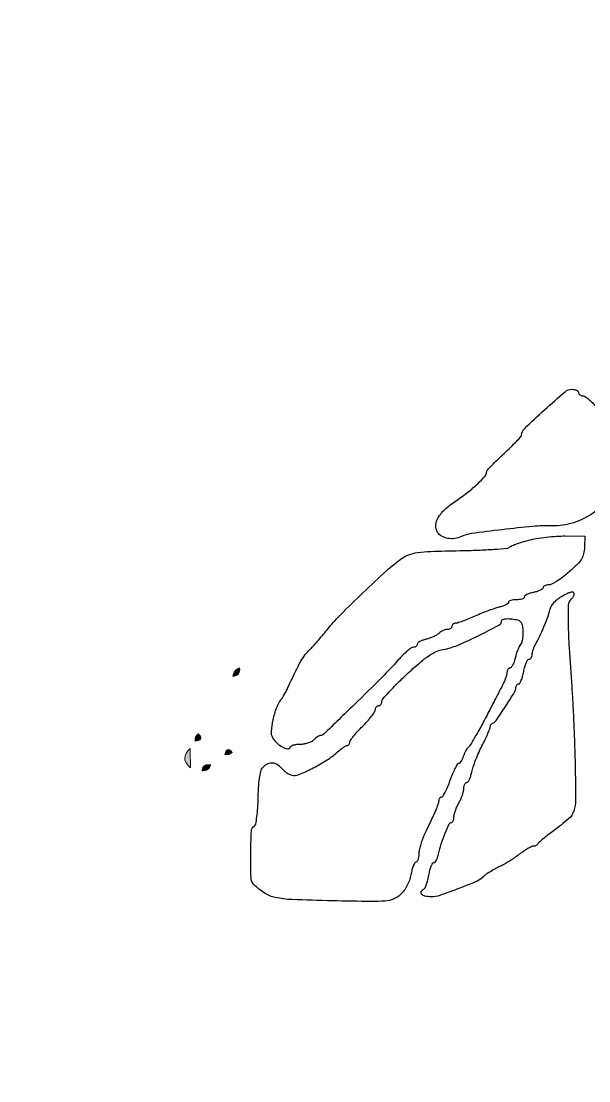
# Model space of a CAD drawing. Header units: millimetres. Extents: x -15 to 210, y 57 to 241.
# Drawn here: x 33.34 to 56.48, y 99.71 to 142.89 of the extents above; entities that cross this region are included whole.
import ezdxf

# ---------------------------------------------------------------- set-up
doc = ezdxf.new("R2010")
doc.units = ezdxf.units.MM
doc.header["$MEASUREMENT"] = 0
doc.layers.add('Ebene 1', color=7, linetype='Continuous', lineweight=0)

msp = doc.modelspace()

# ---------------------------------------------------------------- hatches: boundary and pattern name
at = {"layer": 'Ebene 1', "true_color": 0xf5e9cc, "transparency": 33554687}
h = msp.add_hatch(color=254, dxfattribs=at)
h.dxf.hatch_style = 2
edge = h.paths.add_edge_path()
edge.add_spline(control_points=[(42.246, 116.541), (42.273, 116.328), (42.187, 116.206), (41.966, 116.194), (41.995, 116.361), (42.091, 116.475), (42.246, 116.541)], knot_values=[0, 0, 0, 0, 1, 1, 1, 2, 2, 2, 2], degree=3, periodic=0)
h = msp.add_hatch(color=254, dxfattribs=at)
h.dxf.hatch_style = 2
edge = h.paths.add_edge_path()
edge.add_spline(control_points=[(40.564, 113.848), (40.776, 113.634), (40.636, 113.576), (40.431, 113.547), (40.418, 113.673), (40.463, 113.772), (40.564, 113.848)], knot_values=[0, 0, 0, 0, 1, 1, 1, 2, 2, 2, 2], degree=3, periodic=0)
h = msp.add_hatch(color=254, dxfattribs=at)
h.dxf.hatch_style = 2
edge = h.paths.add_edge_path()
edge.add_spline(control_points=[(40.23, 113.251), (40.234, 112.99), (40.239, 112.729), (40.244, 112.468), (39.913, 112.723), (39.951, 112.985), (40.23, 113.251)], knot_values=[0, 0, 0, 0, 1, 1, 1, 2, 2, 2, 2], degree=3, periodic=0)
h = msp.add_hatch(color=254, dxfattribs=at)
h.dxf.hatch_style = 2
edge = h.paths.add_edge_path()
edge.add_spline(control_points=[(41.644, 113.008), (41.699, 113.196), (41.779, 113.297), (41.945, 113.093), (41.86, 113.01), (41.763, 112.971), (41.644, 113.008)], knot_values=[0, 0, 0, 0, 1, 1, 1, 2, 2, 2, 2], degree=3, periodic=0)
h = msp.add_hatch(color=254, dxfattribs=at)
h.dxf.hatch_style = 2
edge = h.paths.add_edge_path()
edge.add_spline(control_points=[(40.712, 112.346), (40.741, 112.563), (40.881, 112.612), (41.072, 112.582), (41.01, 112.415), (40.901, 112.32), (40.712, 112.346)], knot_values=[0, 0, 0, 0, 1, 1, 1, 2, 2, 2, 2], degree=3, periodic=0)

# ---------------------------------------------------------------- linework, layer by layer
at = {"layer": 'Ebene 1', "color": 18, "lineweight": 0, "true_color": 0x000000}
for points, knots in [([(-14.877, 240.516), (60.05, 240.516), (134.976, 240.516), (209.903, 240.516), (209.903, 179.185), (209.903, 117.854), (209.903, 56.523), (134.976, 56.523), (60.05, 56.523), (-14.877, 56.523), (-14.877, 117.854), (-14.877, 179.185), (-14.877, 240.516)], [0, 0, 0, 0, 1, 1, 1, 2, 2, 2, 3, 3, 3, 4, 4, 4, 4]), ([(42.246, 116.541), (42.273, 116.328), (42.187, 116.206), (41.966, 116.194), (41.995, 116.361), (42.091, 116.475), (42.246, 116.541)], [0, 0, 0, 0, 1, 1, 1, 2, 2, 2, 2]), ([(42.246, 116.541), (42.273, 116.328), (42.187, 116.206), (41.966, 116.194), (41.995, 116.361), (42.091, 116.475), (42.246, 116.541)], [0, 0, 0, 0, 1, 1, 1, 2, 2, 2, 2]), ([(40.564, 113.848), (40.776, 113.634), (40.636, 113.576), (40.431, 113.547), (40.418, 113.673), (40.463, 113.772), (40.564, 113.848)], [0, 0, 0, 0, 1, 1, 1, 2, 2, 2, 2]), ([(40.564, 113.848), (40.776, 113.634), (40.636, 113.576), (40.431, 113.547), (40.418, 113.673), (40.463, 113.772), (40.564, 113.848)], [0, 0, 0, 0, 1, 1, 1, 2, 2, 2, 2]), ([(40.23, 113.251), (40.234, 112.99), (40.239, 112.729), (40.244, 112.468), (39.913, 112.723), (39.951, 112.985), (40.23, 113.251)], [0, 0, 0, 0, 1, 1, 1, 2, 2, 2, 2]), ([(40.23, 113.251), (40.234, 112.99), (40.239, 112.729), (40.244, 112.468), (39.913, 112.723), (39.951, 112.985), (40.23, 113.251)], [0, 0, 0, 0, 1, 1, 1, 2, 2, 2, 2]), ([(41.644, 113.008), (41.699, 113.196), (41.779, 113.297), (41.945, 113.093), (41.86, 113.01), (41.763, 112.971), (41.644, 113.008)], [0, 0, 0, 0, 1, 1, 1, 2, 2, 2, 2]), ([(41.644, 113.008), (41.699, 113.196), (41.779, 113.297), (41.945, 113.093), (41.86, 113.01), (41.763, 112.971), (41.644, 113.008)], [0, 0, 0, 0, 1, 1, 1, 2, 2, 2, 2]), ([(40.712, 112.346), (40.741, 112.563), (40.881, 112.612), (41.072, 112.582), (41.01, 112.415), (40.901, 112.32), (40.712, 112.346)], [0, 0, 0, 0, 1, 1, 1, 2, 2, 2, 2]), ([(40.712, 112.346), (40.741, 112.563), (40.881, 112.612), (41.072, 112.582), (41.01, 112.415), (40.901, 112.32), (40.712, 112.346)], [0, 0, 0, 0, 1, 1, 1, 2, 2, 2, 2])]:
    msp.add_open_spline(points, degree=3, knots=knots, dxfattribs=at)
at = {"layer": 'Ebene 1', "color": 18, "lineweight": 25, "true_color": 0x000000}
for points, knots in [([(61.182, 128.66), (61.119, 128.589), (61.052, 128.523), (60.982, 128.46), (60.903, 128.39), (60.822, 128.322), (60.738, 128.258), (60.657, 128.197), (60.574, 128.139), (60.49, 128.084), (60.422, 128.041), (60.352, 128.003), (60.279, 127.971), (60.196, 127.935), (60.113, 127.898), (60.031, 127.861), (59.901, 127.804), (59.771, 127.746), (59.642, 127.688), (59.495, 127.623), (59.349, 127.557), (59.202, 127.492), (59.058, 127.427), (58.914, 127.362), (58.77, 127.298), (58.496, 127.175), (58.219, 127.061), (57.938, 126.957), (57.778, 126.898), (57.611, 126.865), (57.441, 126.859), (57.312, 126.855), (57.186, 126.887), (57.074, 126.951), (56.945, 127.024), (56.829, 127.12), (56.732, 127.234), (56.688, 127.286), (56.642, 127.335), (56.593, 127.383), (56.547, 127.427), (56.499, 127.47), (56.449, 127.509), (56.407, 127.542), (56.364, 127.572), (56.318, 127.6), (56.292, 127.616), (56.263, 127.625), (56.232, 127.626), (56.21, 127.626), (56.189, 127.63), (56.168, 127.637), (56.148, 127.643), (56.13, 127.653), (56.114, 127.666), (56.099, 127.677), (56.087, 127.691), (56.078, 127.708), (56.07, 127.723), (56.065, 127.739), (56.066, 127.756), (56.066, 127.775), (56.059, 127.792), (56.046, 127.805), (56.029, 127.823), (56.01, 127.837), (55.988, 127.848), (55.96, 127.861), (55.931, 127.871), (55.901, 127.878), (55.866, 127.885), (55.832, 127.889), (55.797, 127.889), (55.694, 127.892), (55.593, 127.856), (55.515, 127.789), (55.232, 127.546), (54.953, 127.299), (54.677, 127.049), (54.4, 126.797), (54.127, 126.542), (53.857, 126.283), (53.786, 126.215), (53.745, 126.121), (53.743, 126.023), (53.742, 126.001), (53.734, 125.979), (53.719, 125.963), (53.657, 125.895), (53.595, 125.829), (53.532, 125.763), (53.457, 125.684), (53.38, 125.607), (53.301, 125.531), (53.211, 125.445), (53.12, 125.359), (53.028, 125.275), (52.936, 125.191), (52.845, 125.105), (52.755, 125.018), (52.676, 124.942), (52.599, 124.864), (52.524, 124.785), (52.462, 124.719), (52.4, 124.652), (52.339, 124.584), (52.323, 124.567), (52.314, 124.544), (52.313, 124.52), (52.312, 124.454), (52.287, 124.39), (52.243, 124.34), (52.152, 124.236), (52.056, 124.136), (51.956, 124.042), (51.828, 123.921), (51.696, 123.808), (51.558, 123.7), (51.399, 123.577), (51.237, 123.459), (51.071, 123.346), (50.911, 123.238), (50.759, 123.12), (50.616, 122.991), (50.508, 122.895), (50.416, 122.782), (50.343, 122.658), (50.288, 122.563), (50.255, 122.457), (50.248, 122.347), (50.242, 122.246), (50.266, 122.146), (50.317, 122.059), (50.357, 121.993), (50.413, 121.939), (50.48, 121.901), (50.558, 121.858), (50.642, 121.828), (50.73, 121.812), (50.825, 121.795), (50.922, 121.792), (51.018, 121.804), (51.112, 121.816), (51.204, 121.843), (51.29, 121.884), (51.417, 121.945), (51.553, 121.986), (51.693, 122.005), (52.113, 122.063), (52.533, 122.117), (52.954, 122.167), (53.369, 122.217), (53.785, 122.26), (54.202, 122.298), (54.461, 122.321), (54.721, 122.33), (54.981, 122.324), (55.279, 122.317), (55.576, 122.36), (55.86, 122.449), (56.149, 122.541), (56.423, 122.676), (56.67, 122.852), (56.98, 123.071), (57.264, 123.324), (57.517, 123.606), (57.872, 124.002), (58.21, 124.412), (58.531, 124.836), (58.635, 124.974), (58.741, 125.11), (58.849, 125.246), (58.941, 125.363), (59.035, 125.478), (59.132, 125.591), (59.213, 125.688), (59.296, 125.783), (59.379, 125.878), (59.393, 125.895), (59.415, 125.905), (59.438, 125.904), (59.459, 125.904), (59.48, 125.91), (59.498, 125.922), (59.557, 125.963), (59.616, 126.005), (59.674, 126.048), (59.744, 126.099), (59.813, 126.152), (59.88, 126.207), (59.957, 126.268), (60.032, 126.331), (60.106, 126.395), (60.182, 126.46), (60.258, 126.523), (60.337, 126.584), (60.408, 126.639), (60.481, 126.692), (60.556, 126.743), (60.618, 126.785), (60.68, 126.824), (60.744, 126.862), (60.771, 126.879), (60.802, 126.887), (60.834, 126.887), (60.867, 126.886), (60.9, 126.896), (60.927, 126.915), (61.004, 126.969), (61.08, 127.024), (61.154, 127.08), (61.245, 127.149), (61.333, 127.22), (61.42, 127.294), (61.517, 127.377), (61.612, 127.461), (61.705, 127.548), (61.838, 127.671), (61.968, 127.796), (62.094, 127.925), (62.169, 128.001), (62.236, 128.085), (62.294, 128.175), (62.339, 128.244), (62.373, 128.321), (62.393, 128.401), (62.417, 128.49), (62.429, 128.582), (62.431, 128.674), (62.433, 128.768), (62.432, 128.862), (62.427, 128.956), (62.425, 128.998), (62.408, 129.038), (62.381, 129.07), (62.354, 129.101), (62.317, 129.12), (62.277, 129.125), (62.195, 129.134), (62.112, 129.139), (62.029, 129.139), (61.954, 129.14), (61.88, 129.131), (61.806, 129.114), (61.738, 129.099), (61.673, 129.073), (61.612, 129.039), (61.542, 128.999), (61.476, 128.951), (61.416, 128.896), (61.335, 128.821), (61.257, 128.742), (61.182, 128.66)], [0, 0, 0, 0, 1, 1, 1, 2, 2, 2, 3, 3, 3, 4, 4, 4, 5, 5, 5, 6, 6, 6, 7, 7, 7, 8, 8, 8, 9, 9, 9, 10, 10, 10, 11, 11, 11, 12, 12, 12, 13, 13, 13, 14, 14, 14, 15, 15, 15, 16, 16, 16, 17, 17, 17, 18, 18, 18, 19, 19, 19, 20, 20, 20, 21, 21, 21, 22, 22, 22, 23, 23, 23, 24, 24, 24, 25, 25, 25, 26, 26, 26, 27, 27, 27, 28, 28, 28, 29, 29, 29, 30, 30, 30, 31, 31, 31, 32, 32, 32, 33, 33, 33, 34, 34, 34, 35, 35, 35, 36, 36, 36, 37, 37, 37, 38, 38, 38, 39, 39, 39, 40, 40, 40, 41, 41, 41, 42, 42, 42, 43, 43, 43, 44, 44, 44, 45, 45, 45, 46, 46, 46, 47, 47, 47, 48, 48, 48, 49, 49, 49, 50, 50, 50, 51, 51, 51, 52, 52, 52, 53, 53, 53, 54, 54, 54, 55, 55, 55, 56, 56, 56, 57, 57, 57, 58, 58, 58, 59, 59, 59, 60, 60, 60, 61, 61, 61, 62, 62, 62, 63, 63, 63, 64, 64, 64, 65, 65, 65, 66, 66, 66, 67, 67, 67, 68, 68, 68, 69, 69, 69, 70, 70, 70, 71, 71, 71, 72, 72, 72, 73, 73, 73, 74, 74, 74, 75, 75, 75, 76, 76, 76, 77, 77, 77, 78, 78, 78, 79, 79, 79, 80, 80, 80, 81, 81, 81, 82, 82, 82, 83, 83, 83, 84, 84, 84, 84]), ([(54.028, 121.736), (53.936, 121.712), (53.844, 121.687), (53.754, 121.659), (53.672, 121.635), (53.591, 121.608), (53.51, 121.578), (53.444, 121.554), (53.379, 121.528), (53.314, 121.501), (53.289, 121.491), (53.268, 121.474), (53.253, 121.452), (53.235, 121.428), (53.208, 121.412), (53.178, 121.41), (52.994, 121.395), (52.809, 121.381), (52.625, 121.369), (52.409, 121.354), (52.192, 121.343), (51.976, 121.334), (51.724, 121.325), (51.471, 121.318), (51.219, 121.313), (50.826, 121.306), (50.433, 121.296), (50.04, 121.283), (49.858, 121.277), (49.677, 121.262), (49.496, 121.236), (49.377, 121.22), (49.261, 121.189), (49.149, 121.146), (49.04, 121.103), (48.936, 121.047), (48.84, 120.979), (48.633, 120.832), (48.435, 120.673), (48.246, 120.502), (47.923, 120.209), (47.604, 119.911), (47.289, 119.61), (46.973, 119.308), (46.661, 119.001), (46.353, 118.69), (46.163, 118.499), (45.984, 118.297), (45.816, 118.087), (45.753, 118.009), (45.69, 117.931), (45.625, 117.854), (45.558, 117.775), (45.491, 117.696), (45.422, 117.618), (45.361, 117.548), (45.299, 117.479), (45.236, 117.411), (45.194, 117.365), (45.151, 117.321), (45.106, 117.278), (45.04, 117.216), (44.979, 117.147), (44.926, 117.074), (44.862, 116.988), (44.803, 116.898), (44.75, 116.805), (44.675, 116.676), (44.605, 116.544), (44.54, 116.411), (44.437, 116.2), (44.336, 115.988), (44.237, 115.775), (44.212, 115.722), (44.187, 115.67), (44.16, 115.618), (44.132, 115.564), (44.103, 115.511), (44.074, 115.458), (44.047, 115.41), (44.019, 115.363), (43.991, 115.317), (43.971, 115.285), (43.95, 115.254), (43.927, 115.225), (43.852, 115.128), (43.793, 115.02), (43.753, 114.905), (43.698, 114.746), (43.652, 114.585), (43.618, 114.42), (43.584, 114.263), (43.56, 114.103), (43.545, 113.942), (43.536, 113.854), (43.556, 113.766), (43.601, 113.69), (43.649, 113.61), (43.707, 113.536), (43.773, 113.47), (43.84, 113.404), (43.915, 113.346), (43.997, 113.298), (44.058, 113.262), (44.124, 113.237), (44.194, 113.224), (44.237, 113.216), (44.279, 113.24), (44.294, 113.282), (44.302, 113.304), (44.318, 113.324), (44.339, 113.336), (44.37, 113.354), (44.402, 113.369), (44.436, 113.38), (44.478, 113.394), (44.521, 113.404), (44.564, 113.409), (44.612, 113.415), (44.659, 113.418), (44.706, 113.417), (44.757, 113.415), (44.808, 113.419), (44.859, 113.427), (44.913, 113.436), (44.966, 113.449), (45.018, 113.465), (45.067, 113.481), (45.115, 113.501), (45.161, 113.524), (45.198, 113.542), (45.232, 113.566), (45.262, 113.594), (45.288, 113.619), (45.315, 113.643), (45.343, 113.666), (45.369, 113.687), (45.397, 113.707), (45.425, 113.725), (45.449, 113.741), (45.473, 113.755), (45.498, 113.768), (45.513, 113.775), (45.528, 113.779), (45.544, 113.779), (45.593, 113.777), (45.64, 113.796), (45.675, 113.83), (46.093, 114.234), (46.511, 114.638), (46.928, 115.043), (47.308, 115.412), (47.684, 115.783), (48.058, 116.157), (48.284, 116.384), (48.504, 116.618), (48.716, 116.858), (48.776, 116.926), (48.838, 116.992), (48.902, 117.056), (48.96, 117.114), (49.021, 117.17), (49.084, 117.223), (49.136, 117.266), (49.189, 117.307), (49.243, 117.346), (49.269, 117.364), (49.299, 117.373), (49.33, 117.373), (49.351, 117.373), (49.371, 117.375), (49.391, 117.381), (49.41, 117.387), (49.427, 117.396), (49.443, 117.408), (49.457, 117.419), (49.469, 117.432), (49.478, 117.448), (49.486, 117.462), (49.491, 117.478), (49.491, 117.495), (49.492, 117.515), (49.501, 117.535), (49.516, 117.548), (49.541, 117.57), (49.567, 117.59), (49.596, 117.606), (49.632, 117.627), (49.67, 117.645), (49.71, 117.659), (49.753, 117.675), (49.798, 117.688), (49.844, 117.699), (49.893, 117.71), (49.942, 117.724), (49.99, 117.741), (50.041, 117.76), (50.092, 117.78), (50.141, 117.803), (50.187, 117.825), (50.232, 117.849), (50.275, 117.874), (50.308, 117.894), (50.338, 117.917), (50.366, 117.943), (50.39, 117.967), (50.417, 117.988), (50.445, 118.006), (50.476, 118.026), (50.508, 118.044), (50.541, 118.059), (50.572, 118.073), (50.605, 118.085), (50.638, 118.094), (50.664, 118.102), (50.692, 118.105), (50.72, 118.104), (50.743, 118.104), (50.766, 118.107), (50.789, 118.112), (50.81, 118.118), (50.83, 118.127), (50.848, 118.139), (50.864, 118.149), (50.878, 118.163), (50.889, 118.179), (50.898, 118.193), (50.903, 118.21), (50.904, 118.227), (50.904, 118.244), (50.908, 118.26), (50.915, 118.275), (50.922, 118.291), (50.933, 118.305), (50.945, 118.316), (50.958, 118.328), (50.973, 118.337), (50.99, 118.343), (51.006, 118.349), (51.024, 118.351), (51.041, 118.351), (51.07, 118.35), (51.098, 118.355), (51.125, 118.364), (51.194, 118.387), (51.263, 118.41), (51.332, 118.435), (51.414, 118.465), (51.495, 118.497), (51.576, 118.53), (51.665, 118.566), (51.753, 118.603), (51.841, 118.642), (51.934, 118.683), (52.027, 118.723), (52.121, 118.76), (52.218, 118.799), (52.315, 118.837), (52.413, 118.873), (52.501, 118.905), (52.589, 118.935), (52.677, 118.965), (52.736, 118.984), (52.796, 119.001), (52.856, 119.014), (52.902, 119.024), (52.947, 119.037), (52.991, 119.052), (53.03, 119.066), (53.068, 119.082), (53.105, 119.102), (53.134, 119.117), (53.161, 119.135), (53.186, 119.156), (53.201, 119.168), (53.209, 119.186), (53.21, 119.205), (53.21, 119.222), (53.219, 119.238), (53.233, 119.248), (53.255, 119.262), (53.279, 119.274), (53.305, 119.282), (53.338, 119.294), (53.373, 119.301), (53.408, 119.305), (53.448, 119.31), (53.489, 119.312), (53.529, 119.311), (53.57, 119.31), (53.611, 119.312), (53.651, 119.316), (53.686, 119.321), (53.721, 119.328), (53.754, 119.34), (53.779, 119.349), (53.803, 119.361), (53.825, 119.376), (53.84, 119.386), (53.849, 119.403), (53.849, 119.42), (53.85, 119.44), (53.859, 119.458), (53.875, 119.47), (53.903, 119.491), (53.932, 119.509), (53.963, 119.525), (54.003, 119.545), (54.045, 119.562), (54.087, 119.575), (54.136, 119.59), (54.185, 119.602), (54.234, 119.612), (54.284, 119.622), (54.333, 119.634), (54.381, 119.649), (54.423, 119.663), (54.465, 119.68), (54.505, 119.699), (54.536, 119.715), (54.566, 119.733), (54.593, 119.754), (54.609, 119.766), (54.619, 119.784), (54.619, 119.804), (54.619, 119.82), (54.626, 119.836), (54.637, 119.848), (54.651, 119.863), (54.668, 119.876), (54.687, 119.885), (54.71, 119.896), (54.735, 119.904), (54.76, 119.909), (54.789, 119.914), (54.818, 119.916), (54.846, 119.916), (54.889, 119.915), (54.931, 119.925), (54.969, 119.945), (55.043, 119.984), (55.115, 120.025), (55.185, 120.07), (55.27, 120.124), (55.352, 120.182), (55.432, 120.243), (55.518, 120.308), (55.602, 120.377), (55.683, 120.448), (55.795, 120.546), (55.904, 120.648), (56.01, 120.753), (56.076, 120.818), (56.134, 120.892), (56.184, 120.971), (56.224, 121.036), (56.254, 121.107), (56.272, 121.182), (56.292, 121.268), (56.303, 121.356), (56.305, 121.445), (56.305, 121.445), (56.316, 121.904), (56.316, 121.904), (56.316, 121.904), (55.523, 121.911), (55.523, 121.911), (55.404, 121.911), (55.286, 121.908), (55.168, 121.9), (55.031, 121.891), (54.893, 121.878), (54.756, 121.862), (54.622, 121.846), (54.487, 121.827), (54.354, 121.805), (54.244, 121.787), (54.135, 121.764), (54.028, 121.736)], [0, 0, 0, 0, 1, 1, 1, 2, 2, 2, 3, 3, 3, 4, 4, 4, 5, 5, 5, 6, 6, 6, 7, 7, 7, 8, 8, 8, 9, 9, 9, 10, 10, 10, 11, 11, 11, 12, 12, 12, 13, 13, 13, 14, 14, 14, 15, 15, 15, 16, 16, 16, 17, 17, 17, 18, 18, 18, 19, 19, 19, 20, 20, 20, 21, 21, 21, 22, 22, 22, 23, 23, 23, 24, 24, 24, 25, 25, 25, 26, 26, 26, 27, 27, 27, 28, 28, 28, 29, 29, 29, 30, 30, 30, 31, 31, 31, 32, 32, 32, 33, 33, 33, 34, 34, 34, 35, 35, 35, 36, 36, 36, 37, 37, 37, 38, 38, 38, 39, 39, 39, 40, 40, 40, 41, 41, 41, 42, 42, 42, 43, 43, 43, 44, 44, 44, 45, 45, 45, 46, 46, 46, 47, 47, 47, 48, 48, 48, 49, 49, 49, 50, 50, 50, 51, 51, 51, 52, 52, 52, 53, 53, 53, 54, 54, 54, 55, 55, 55, 56, 56, 56, 57, 57, 57, 58, 58, 58, 59, 59, 59, 60, 60, 60, 61, 61, 61, 62, 62, 62, 63, 63, 63, 64, 64, 64, 65, 65, 65, 66, 66, 66, 67, 67, 67, 68, 68, 68, 69, 69, 69, 70, 70, 70, 71, 71, 71, 72, 72, 72, 73, 73, 73, 74, 74, 74, 75, 75, 75, 76, 76, 76, 77, 77, 77, 78, 78, 78, 79, 79, 79, 80, 80, 80, 81, 81, 81, 82, 82, 82, 83, 83, 83, 84, 84, 84, 85, 85, 85, 86, 86, 86, 87, 87, 87, 88, 88, 88, 89, 89, 89, 90, 90, 90, 91, 91, 91, 92, 92, 92, 93, 93, 93, 94, 94, 94, 95, 95, 95, 96, 96, 96, 97, 97, 97, 98, 98, 98, 99, 99, 99, 100, 100, 100, 101, 101, 101, 102, 102, 102, 103, 103, 103, 104, 104, 104, 105, 105, 105, 106, 106, 106, 107, 107, 107, 108, 108, 108, 109, 109, 109, 110, 110, 110, 111, 111, 111, 112, 112, 112, 113, 113, 113, 114, 114, 114, 115, 115, 115, 116, 116, 116, 117, 117, 117, 118, 118, 118, 119, 119, 119, 120, 120, 120, 121, 121, 121, 122, 122, 122, 123, 123, 123, 124, 124, 124, 125, 125, 125, 126, 126, 126, 126]), ([(55.335, 119.426), (55.284, 119.396), (55.236, 119.361), (55.192, 119.322), (55.144, 119.279), (55.1, 119.233), (55.059, 119.184), (55.02, 119.137), (54.985, 119.088), (54.954, 119.035), (54.929, 118.993), (54.911, 118.947), (54.899, 118.899), (54.875, 118.799), (54.844, 118.701), (54.809, 118.604), (54.759, 118.47), (54.707, 118.337), (54.652, 118.205), (54.595, 118.069), (54.535, 117.935), (54.472, 117.802), (54.422, 117.695), (54.367, 117.589), (54.307, 117.487), (54.289, 117.455), (54.273, 117.423), (54.259, 117.389), (54.243, 117.352), (54.229, 117.315), (54.217, 117.277), (54.206, 117.24), (54.196, 117.203), (54.188, 117.166), (54.182, 117.137), (54.178, 117.107), (54.177, 117.077), (54.177, 117.052), (54.173, 117.028), (54.166, 117.004), (54.16, 116.982), (54.15, 116.961), (54.138, 116.942), (54.126, 116.926), (54.112, 116.912), (54.096, 116.902), (54.082, 116.892), (54.065, 116.888), (54.048, 116.888), (54.026, 116.888), (54.005, 116.877), (53.994, 116.859), (53.97, 116.821), (53.95, 116.782), (53.932, 116.741), (53.909, 116.689), (53.89, 116.634), (53.874, 116.579), (53.857, 116.515), (53.842, 116.45), (53.83, 116.385), (53.818, 116.32), (53.804, 116.256), (53.787, 116.192), (53.772, 116.136), (53.754, 116.082), (53.732, 116.029), (53.716, 115.988), (53.697, 115.948), (53.675, 115.91), (53.665, 115.892), (53.647, 115.882), (53.627, 115.882), (53.612, 115.882), (53.597, 115.879), (53.584, 115.872), (53.57, 115.864), (53.558, 115.853), (53.548, 115.841), (53.537, 115.826), (53.528, 115.81), (53.523, 115.793), (53.517, 115.775), (53.513, 115.756), (53.513, 115.737), (53.511, 115.668), (53.491, 115.6), (53.455, 115.541), (53.336, 115.348), (53.215, 115.156), (53.091, 114.966), (52.967, 114.774), (52.84, 114.585), (52.711, 114.397), (52.674, 114.343), (52.623, 114.302), (52.563, 114.277), (52.549, 114.272), (52.536, 114.264), (52.525, 114.253), (52.512, 114.242), (52.501, 114.229), (52.492, 114.215), (52.483, 114.2), (52.475, 114.184), (52.47, 114.168), (52.465, 114.153), (52.462, 114.137), (52.462, 114.12), (52.461, 114.095), (52.456, 114.07), (52.446, 114.046), (52.419, 113.98), (52.392, 113.914), (52.363, 113.848), (52.329, 113.769), (52.293, 113.691), (52.256, 113.613), (52.215, 113.528), (52.173, 113.442), (52.129, 113.358), (52.083, 113.266), (52.038, 113.173), (51.997, 113.079), (51.952, 112.98), (51.91, 112.879), (51.87, 112.777), (51.834, 112.684), (51.8, 112.59), (51.767, 112.496), (51.744, 112.428), (51.725, 112.359), (51.711, 112.289), (51.699, 112.234), (51.685, 112.18), (51.668, 112.127), (51.654, 112.081), (51.636, 112.035), (51.615, 111.991), (51.598, 111.957), (51.579, 111.925), (51.558, 111.894), (51.547, 111.878), (51.528, 111.868), (51.509, 111.869), (51.493, 111.869), (51.477, 111.863), (51.465, 111.852), (51.45, 111.837), (51.437, 111.819), (51.428, 111.8), (51.416, 111.776), (51.407, 111.75), (51.401, 111.723), (51.395, 111.693), (51.391, 111.663), (51.391, 111.632), (51.39, 111.593), (51.385, 111.554), (51.375, 111.515), (51.362, 111.462), (51.347, 111.409), (51.329, 111.358), (51.31, 111.3), (51.288, 111.244), (51.264, 111.189), (51.241, 111.136), (51.216, 111.084), (51.188, 111.034), (51.16, 110.984), (51.135, 110.932), (51.112, 110.88), (51.088, 110.826), (51.066, 110.771), (51.047, 110.715), (51.029, 110.665), (51.014, 110.614), (51, 110.562), (50.991, 110.527), (50.985, 110.49), (50.984, 110.453), (50.984, 110.424), (50.981, 110.396), (50.975, 110.368), (50.971, 110.343), (50.963, 110.319), (50.952, 110.297), (50.944, 110.279), (50.933, 110.263), (50.92, 110.249), (50.91, 110.238), (50.897, 110.233), (50.883, 110.233), (50.844, 110.234), (50.808, 110.211), (50.791, 110.176), (50.733, 110.051), (50.678, 109.925), (50.625, 109.797), (50.567, 109.655), (50.515, 109.511), (50.468, 109.365), (50.424, 109.226), (50.386, 109.086), (50.355, 108.944), (50.345, 108.899), (50.333, 108.855), (50.318, 108.811), (50.305, 108.773), (50.288, 108.735), (50.269, 108.699), (50.254, 108.672), (50.236, 108.645), (50.216, 108.621), (50.204, 108.607), (50.186, 108.599), (50.168, 108.599), (50.148, 108.6), (50.129, 108.589), (50.119, 108.571), (50.098, 108.533), (50.079, 108.493), (50.062, 108.452), (50.041, 108.398), (50.023, 108.344), (50.008, 108.288), (49.991, 108.224), (49.976, 108.159), (49.964, 108.093), (49.952, 108.026), (49.937, 107.96), (49.92, 107.894), (49.905, 107.833), (49.887, 107.774), (49.866, 107.715), (49.848, 107.667), (49.829, 107.62), (49.808, 107.573), (49.798, 107.551), (49.781, 107.532), (49.759, 107.519), (49.716, 107.494), (49.681, 107.458), (49.656, 107.414), (49.638, 107.381), (49.642, 107.34), (49.668, 107.312), (49.704, 107.273), (49.752, 107.245), (49.804, 107.234), (49.883, 107.217), (49.964, 107.208), (50.045, 107.206), (50.17, 107.203), (50.294, 107.222), (50.413, 107.262), (50.669, 107.348), (50.924, 107.44), (51.176, 107.538), (51.43, 107.635), (51.682, 107.738), (51.931, 107.846), (52.033, 107.89), (52.124, 107.955), (52.199, 108.037), (52.229, 108.07), (52.264, 108.1), (52.302, 108.124), (52.376, 108.172), (52.451, 108.219), (52.527, 108.264), (52.607, 108.312), (52.688, 108.357), (52.77, 108.401), (52.835, 108.435), (52.902, 108.467), (52.97, 108.495), (53.006, 108.51), (53.04, 108.527), (53.073, 108.547), (53.131, 108.582), (53.188, 108.617), (53.244, 108.654), (53.31, 108.696), (53.375, 108.739), (53.439, 108.784), (53.504, 108.829), (53.569, 108.876), (53.633, 108.923), (53.695, 108.97), (53.758, 109.014), (53.822, 109.057), (53.881, 109.096), (53.942, 109.134), (54.003, 109.169), (54.054, 109.198), (54.105, 109.226), (54.157, 109.253), (54.181, 109.264), (54.207, 109.27), (54.233, 109.27), (54.251, 109.269), (54.268, 109.271), (54.286, 109.276), (54.304, 109.28), (54.321, 109.287), (54.337, 109.296), (54.353, 109.304), (54.367, 109.314), (54.38, 109.326), (54.391, 109.336), (54.4, 109.348), (54.407, 109.362), (54.417, 109.383), (54.431, 109.402), (54.448, 109.417), (54.501, 109.464), (54.555, 109.51), (54.609, 109.555), (54.674, 109.609), (54.739, 109.662), (54.806, 109.714), (54.881, 109.772), (54.956, 109.829), (55.032, 109.885), (55.248, 110.045), (55.458, 110.213), (55.662, 110.388), (55.761, 110.473), (55.835, 110.583), (55.876, 110.706), (55.923, 110.849), (55.947, 110.999), (55.946, 111.149), (55.944, 111.623), (55.938, 112.097), (55.927, 112.571), (55.92, 112.848), (55.913, 113.125), (55.903, 113.402), (55.893, 113.704), (55.881, 114.005), (55.868, 114.306), (55.855, 114.587), (55.842, 114.868), (55.827, 115.149), (55.816, 115.356), (55.803, 115.563), (55.787, 115.77), (55.748, 116.294), (55.712, 116.817), (55.68, 117.341), (55.659, 117.686), (55.646, 118.031), (55.642, 118.376), (55.639, 118.616), (55.641, 118.856), (55.648, 119.095), (55.65, 119.174), (55.684, 119.248), (55.74, 119.302), (55.776, 119.337), (55.808, 119.375), (55.835, 119.417), (55.857, 119.45), (55.871, 119.488), (55.877, 119.528), (55.881, 119.556), (55.874, 119.583), (55.857, 119.605), (55.841, 119.626), (55.816, 119.638), (55.789, 119.637), (55.77, 119.637), (55.751, 119.633), (55.733, 119.626), (55.694, 119.61), (55.655, 119.593), (55.617, 119.575), (55.57, 119.553), (55.525, 119.53), (55.479, 119.506), (55.431, 119.48), (55.383, 119.453), (55.335, 119.426)], [0, 0, 0, 0, 1, 1, 1, 2, 2, 2, 3, 3, 3, 4, 4, 4, 5, 5, 5, 6, 6, 6, 7, 7, 7, 8, 8, 8, 9, 9, 9, 10, 10, 10, 11, 11, 11, 12, 12, 12, 13, 13, 13, 14, 14, 14, 15, 15, 15, 16, 16, 16, 17, 17, 17, 18, 18, 18, 19, 19, 19, 20, 20, 20, 21, 21, 21, 22, 22, 22, 23, 23, 23, 24, 24, 24, 25, 25, 25, 26, 26, 26, 27, 27, 27, 28, 28, 28, 29, 29, 29, 30, 30, 30, 31, 31, 31, 32, 32, 32, 33, 33, 33, 34, 34, 34, 35, 35, 35, 36, 36, 36, 37, 37, 37, 38, 38, 38, 39, 39, 39, 40, 40, 40, 41, 41, 41, 42, 42, 42, 43, 43, 43, 44, 44, 44, 45, 45, 45, 46, 46, 46, 47, 47, 47, 48, 48, 48, 49, 49, 49, 50, 50, 50, 51, 51, 51, 52, 52, 52, 53, 53, 53, 54, 54, 54, 55, 55, 55, 56, 56, 56, 57, 57, 57, 58, 58, 58, 59, 59, 59, 60, 60, 60, 61, 61, 61, 62, 62, 62, 63, 63, 63, 64, 64, 64, 65, 65, 65, 66, 66, 66, 67, 67, 67, 68, 68, 68, 69, 69, 69, 70, 70, 70, 71, 71, 71, 72, 72, 72, 73, 73, 73, 74, 74, 74, 75, 75, 75, 76, 76, 76, 77, 77, 77, 78, 78, 78, 79, 79, 79, 80, 80, 80, 81, 81, 81, 82, 82, 82, 83, 83, 83, 84, 84, 84, 85, 85, 85, 86, 86, 86, 87, 87, 87, 88, 88, 88, 89, 89, 89, 90, 90, 90, 91, 91, 91, 92, 92, 92, 93, 93, 93, 94, 94, 94, 95, 95, 95, 96, 96, 96, 97, 97, 97, 98, 98, 98, 99, 99, 99, 100, 100, 100, 101, 101, 101, 102, 102, 102, 103, 103, 103, 104, 104, 104, 105, 105, 105, 106, 106, 106, 107, 107, 107, 108, 108, 108, 109, 109, 109, 110, 110, 110, 111, 111, 111, 112, 112, 112, 113, 113, 113, 114, 114, 114, 115, 115, 115, 116, 116, 116, 117, 117, 117, 118, 118, 118, 119, 119, 119, 120, 120, 120, 121, 121, 121, 122, 122, 122, 123, 123, 123, 124, 124, 124, 125, 125, 125, 126, 126, 126, 127, 127, 127, 128, 128, 128, 128]), ([(52.939, 118.475), (52.936, 118.393), (52.89, 118.319), (52.818, 118.28), (52.54, 118.129), (52.259, 117.983), (51.975, 117.842), (51.696, 117.703), (51.413, 117.574), (51.125, 117.454), (50.941, 117.377), (50.749, 117.322), (50.552, 117.289), (50.453, 117.273), (50.356, 117.243), (50.265, 117.201), (50.157, 117.151), (50.054, 117.092), (49.956, 117.025), (49.824, 116.936), (49.698, 116.838), (49.577, 116.734), (49.401, 116.583), (49.228, 116.427), (49.058, 116.269), (48.927, 116.147), (48.797, 116.023), (48.67, 115.896), (48.558, 115.785), (48.449, 115.672), (48.343, 115.555), (48.255, 115.459), (48.168, 115.361), (48.082, 115.262), (48.058, 115.234), (48.044, 115.198), (48.043, 115.16), (48.043, 115.138), (48.039, 115.117), (48.032, 115.096), (48.026, 115.076), (48.016, 115.058), (48.003, 115.042), (47.992, 115.027), (47.978, 115.015), (47.961, 115.007), (47.946, 114.998), (47.93, 114.994), (47.913, 114.995), (47.896, 114.995), (47.879, 114.991), (47.864, 114.983), (47.848, 114.974), (47.834, 114.963), (47.822, 114.948), (47.809, 114.932), (47.8, 114.915), (47.793, 114.895), (47.786, 114.875), (47.783, 114.854), (47.782, 114.833), (47.781, 114.8), (47.771, 114.768), (47.753, 114.741), (47.713, 114.681), (47.671, 114.622), (47.627, 114.565), (47.573, 114.495), (47.517, 114.427), (47.458, 114.361), (47.394, 114.289), (47.328, 114.219), (47.259, 114.151), (47.191, 114.084), (47.125, 114.015), (47.06, 113.944), (47.002, 113.88), (46.946, 113.815), (46.892, 113.748), (46.847, 113.693), (46.804, 113.636), (46.763, 113.579), (46.747, 113.557), (46.738, 113.53), (46.737, 113.503), (46.737, 113.486), (46.734, 113.469), (46.729, 113.453), (46.724, 113.438), (46.717, 113.423), (46.707, 113.411), (46.698, 113.399), (46.687, 113.39), (46.675, 113.383), (46.664, 113.376), (46.651, 113.373), (46.638, 113.373), (46.619, 113.374), (46.6, 113.369), (46.583, 113.359), (46.546, 113.337), (46.509, 113.314), (46.473, 113.289), (46.429, 113.259), (46.387, 113.228), (46.345, 113.195), (46.3, 113.159), (46.256, 113.122), (46.212, 113.084), (46.088, 112.974), (45.956, 112.874), (45.816, 112.786), (45.638, 112.674), (45.456, 112.569), (45.27, 112.471), (45.094, 112.379), (44.914, 112.292), (44.732, 112.212), (44.639, 112.171), (44.539, 112.151), (44.438, 112.154), (44.402, 112.154), (44.367, 112.161), (44.334, 112.174), (44.291, 112.19), (44.25, 112.21), (44.21, 112.233), (44.167, 112.258), (44.126, 112.287), (44.087, 112.318), (44.05, 112.348), (44.016, 112.381), (43.985, 112.417), (43.927, 112.484), (43.861, 112.544), (43.789, 112.595), (43.732, 112.635), (43.666, 112.66), (43.597, 112.669), (43.532, 112.676), (43.467, 112.665), (43.407, 112.638), (43.337, 112.605), (43.272, 112.561), (43.216, 112.507), (43.176, 112.469), (43.146, 112.421), (43.129, 112.368), (43.103, 112.286), (43.083, 112.203), (43.069, 112.119), (43.049, 112), (43.035, 111.881), (43.028, 111.76), (43.018, 111.591), (43.011, 111.42), (43.007, 111.25), (43.004, 111.11), (42.997, 110.971), (42.988, 110.831), (42.98, 110.709), (42.968, 110.587), (42.952, 110.466), (42.939, 110.367), (42.923, 110.268), (42.906, 110.17), (42.9, 110.138), (42.881, 110.111), (42.854, 110.095), (42.779, 110.051), (42.731, 109.972), (42.727, 109.885), (42.712, 109.566), (42.703, 109.247), (42.701, 108.928), (42.698, 108.613), (42.702, 108.297), (42.713, 107.981), (42.716, 107.876), (42.759, 107.777), (42.832, 107.702), (42.962, 107.569), (43.107, 107.452), (43.263, 107.353), (43.397, 107.267), (43.545, 107.207), (43.701, 107.175), (43.925, 107.129), (44.153, 107.101), (44.383, 107.092), (44.932, 107.071), (45.482, 107.054), (46.031, 107.042), (46.559, 107.03), (47.086, 107.02), (47.613, 107.012), (47.804, 107.01), (47.996, 107.017), (48.187, 107.034), (48.301, 107.044), (48.413, 107.071), (48.519, 107.115), (48.621, 107.157), (48.715, 107.215), (48.798, 107.289), (48.852, 107.337), (48.901, 107.39), (48.945, 107.448), (48.992, 107.511), (49.034, 107.577), (49.071, 107.647), (49.11, 107.719), (49.142, 107.794), (49.169, 107.871), (49.196, 107.947), (49.217, 108.025), (49.231, 108.104), (49.243, 108.17), (49.258, 108.236), (49.275, 108.301), (49.29, 108.357), (49.309, 108.412), (49.33, 108.466), (49.347, 108.508), (49.366, 108.548), (49.388, 108.588), (49.397, 108.605), (49.416, 108.616), (49.436, 108.615), (49.453, 108.615), (49.469, 108.623), (49.479, 108.638), (49.495, 108.66), (49.507, 108.685), (49.516, 108.711), (49.529, 108.745), (49.538, 108.78), (49.543, 108.817), (49.549, 108.858), (49.553, 108.9), (49.554, 108.943), (49.555, 108.995), (49.561, 109.048), (49.571, 109.099), (49.584, 109.167), (49.6, 109.234), (49.618, 109.301), (49.637, 109.372), (49.66, 109.442), (49.684, 109.512), (49.707, 109.576), (49.733, 109.638), (49.761, 109.699), (49.761, 109.699), (49.852, 109.894), (49.852, 109.894), (49.852, 109.894), (49.961, 110.127), (49.961, 110.127), (49.961, 110.127), (50.07, 110.359), (50.07, 110.359), (50.07, 110.359), (50.161, 110.554), (50.161, 110.554), (50.188, 110.611), (50.214, 110.669), (50.238, 110.727), (50.261, 110.783), (50.283, 110.839), (50.303, 110.896), (50.32, 110.944), (50.336, 110.993), (50.351, 111.041), (50.359, 111.067), (50.364, 111.093), (50.364, 111.12), (50.365, 111.138), (50.367, 111.156), (50.373, 111.173), (50.378, 111.189), (50.386, 111.205), (50.396, 111.218), (50.405, 111.23), (50.416, 111.24), (50.429, 111.247), (50.441, 111.254), (50.454, 111.258), (50.468, 111.257), (50.489, 111.257), (50.508, 111.268), (50.518, 111.286), (50.551, 111.343), (50.583, 111.4), (50.613, 111.459), (50.65, 111.532), (50.685, 111.607), (50.717, 111.682), (50.754, 111.77), (50.789, 111.858), (50.821, 111.947), (50.854, 112.037), (50.888, 112.125), (50.925, 112.213), (50.957, 112.288), (50.991, 112.363), (51.028, 112.436), (51.058, 112.495), (51.09, 112.553), (51.122, 112.61), (51.132, 112.627), (51.151, 112.638), (51.172, 112.638), (51.188, 112.637), (51.204, 112.644), (51.215, 112.655), (51.235, 112.675), (51.253, 112.696), (51.269, 112.719), (51.288, 112.748), (51.306, 112.779), (51.321, 112.81), (51.338, 112.846), (51.352, 112.882), (51.365, 112.919), (51.377, 112.957), (51.392, 112.995), (51.407, 113.032), (51.422, 113.067), (51.438, 113.103), (51.455, 113.137), (51.47, 113.166), (51.486, 113.195), (51.503, 113.223), (51.512, 113.239), (51.525, 113.253), (51.54, 113.264), (51.579, 113.295), (51.613, 113.333), (51.639, 113.376), (51.718, 113.505), (51.796, 113.635), (51.871, 113.766), (51.965, 113.927), (52.056, 114.09), (52.144, 114.254), (52.247, 114.445), (52.348, 114.637), (52.448, 114.83), (52.493, 114.919), (52.539, 115.007), (52.585, 115.096), (52.633, 115.19), (52.681, 115.283), (52.73, 115.377), (52.774, 115.463), (52.818, 115.548), (52.863, 115.633), (52.894, 115.693), (52.925, 115.753), (52.956, 115.812), (52.982, 115.861), (53.005, 115.911), (53.027, 115.961), (53.05, 116.012), (53.07, 116.064), (53.088, 116.116), (53.105, 116.162), (53.119, 116.208), (53.132, 116.255), (53.141, 116.285), (53.145, 116.316), (53.146, 116.347), (53.146, 116.371), (53.15, 116.394), (53.156, 116.416), (53.162, 116.437), (53.171, 116.456), (53.183, 116.474), (53.193, 116.489), (53.207, 116.502), (53.222, 116.512), (53.235, 116.521), (53.251, 116.525), (53.267, 116.525), (53.287, 116.524), (53.306, 116.533), (53.318, 116.549), (53.34, 116.579), (53.36, 116.61), (53.378, 116.643), (53.4, 116.686), (53.419, 116.73), (53.435, 116.775), (53.453, 116.827), (53.468, 116.879), (53.481, 116.932), (53.494, 116.989), (53.51, 117.045), (53.527, 117.1), (53.545, 117.156), (53.564, 117.211), (53.586, 117.265), (53.605, 117.313), (53.626, 117.36), (53.648, 117.406), (53.663, 117.436), (53.681, 117.465), (53.702, 117.49), (53.723, 117.515), (53.739, 117.544), (53.748, 117.575), (53.762, 117.622), (53.773, 117.67), (53.781, 117.718), (53.79, 117.774), (53.796, 117.83), (53.798, 117.887), (53.801, 117.944), (53.8, 118.002), (53.796, 118.059), (53.79, 118.139), (53.779, 118.217), (53.763, 118.296), (53.754, 118.341), (53.733, 118.384), (53.701, 118.418), (53.669, 118.452), (53.628, 118.476), (53.583, 118.487), (53.507, 118.506), (53.431, 118.52), (53.353, 118.529), (53.301, 118.536), (53.248, 118.54), (53.195, 118.541), (53.151, 118.542), (53.106, 118.54), (53.062, 118.534), (53.029, 118.53), (52.997, 118.522), (52.966, 118.512), (52.95, 118.507), (52.939, 118.492), (52.939, 118.475)], [0, 0, 0, 0, 1, 1, 1, 2, 2, 2, 3, 3, 3, 4, 4, 4, 5, 5, 5, 6, 6, 6, 7, 7, 7, 8, 8, 8, 9, 9, 9, 10, 10, 10, 11, 11, 11, 12, 12, 12, 13, 13, 13, 14, 14, 14, 15, 15, 15, 16, 16, 16, 17, 17, 17, 18, 18, 18, 19, 19, 19, 20, 20, 20, 21, 21, 21, 22, 22, 22, 23, 23, 23, 24, 24, 24, 25, 25, 25, 26, 26, 26, 27, 27, 27, 28, 28, 28, 29, 29, 29, 30, 30, 30, 31, 31, 31, 32, 32, 32, 33, 33, 33, 34, 34, 34, 35, 35, 35, 36, 36, 36, 37, 37, 37, 38, 38, 38, 39, 39, 39, 40, 40, 40, 41, 41, 41, 42, 42, 42, 43, 43, 43, 44, 44, 44, 45, 45, 45, 46, 46, 46, 47, 47, 47, 48, 48, 48, 49, 49, 49, 50, 50, 50, 51, 51, 51, 52, 52, 52, 53, 53, 53, 54, 54, 54, 55, 55, 55, 56, 56, 56, 57, 57, 57, 58, 58, 58, 59, 59, 59, 60, 60, 60, 61, 61, 61, 62, 62, 62, 63, 63, 63, 64, 64, 64, 65, 65, 65, 66, 66, 66, 67, 67, 67, 68, 68, 68, 69, 69, 69, 70, 70, 70, 71, 71, 71, 72, 72, 72, 73, 73, 73, 74, 74, 74, 75, 75, 75, 76, 76, 76, 77, 77, 77, 78, 78, 78, 79, 79, 79, 80, 80, 80, 81, 81, 81, 82, 82, 82, 83, 83, 83, 84, 84, 84, 85, 85, 85, 86, 86, 86, 87, 87, 87, 88, 88, 88, 89, 89, 89, 90, 90, 90, 91, 91, 91, 92, 92, 92, 93, 93, 93, 94, 94, 94, 95, 95, 95, 96, 96, 96, 97, 97, 97, 98, 98, 98, 99, 99, 99, 100, 100, 100, 101, 101, 101, 102, 102, 102, 103, 103, 103, 104, 104, 104, 105, 105, 105, 106, 106, 106, 107, 107, 107, 108, 108, 108, 109, 109, 109, 110, 110, 110, 111, 111, 111, 112, 112, 112, 113, 113, 113, 114, 114, 114, 115, 115, 115, 116, 116, 116, 117, 117, 117, 118, 118, 118, 119, 119, 119, 120, 120, 120, 121, 121, 121, 122, 122, 122, 123, 123, 123, 124, 124, 124, 125, 125, 125, 126, 126, 126, 127, 127, 127, 128, 128, 128, 129, 129, 129, 130, 130, 130, 131, 131, 131, 132, 132, 132, 133, 133, 133, 134, 134, 134, 135, 135, 135, 136, 136, 136, 137, 137, 137, 138, 138, 138, 139, 139, 139, 140, 140, 140, 141, 141, 141, 142, 142, 142, 143, 143, 143, 144, 144, 144, 145, 145, 145, 146, 146, 146, 147, 147, 147, 148, 148, 148, 148])]:
    msp.add_open_spline(points, degree=3, knots=knots, dxfattribs=at)
at = {"layer": 'Ebene 1'}
for points in [[(42.246, 116.541), (42.273, 116.328), (42.187, 116.206), (41.966, 116.194), (41.995, 116.361), (42.091, 116.475), (42.246, 116.541)], [(40.564, 113.848), (40.776, 113.634), (40.636, 113.576), (40.431, 113.547), (40.418, 113.673), (40.463, 113.772), (40.564, 113.848)], [(40.23, 113.251), (40.234, 112.99), (40.239, 112.729), (40.244, 112.468), (39.913, 112.723), (39.951, 112.985), (40.23, 113.251)], [(41.644, 113.008), (41.699, 113.196), (41.779, 113.297), (41.945, 113.093), (41.86, 113.01), (41.763, 112.971), (41.644, 113.008)], [(40.712, 112.346), (40.741, 112.563), (40.881, 112.612), (41.072, 112.582), (41.01, 112.415), (40.901, 112.32), (40.712, 112.346)]]:
    msp.add_open_spline(points, degree=3, knots=[0, 0, 0, 0, 1, 1, 1, 2, 2, 2, 2], dxfattribs=at)

doc.saveas('drawing.dxf')
